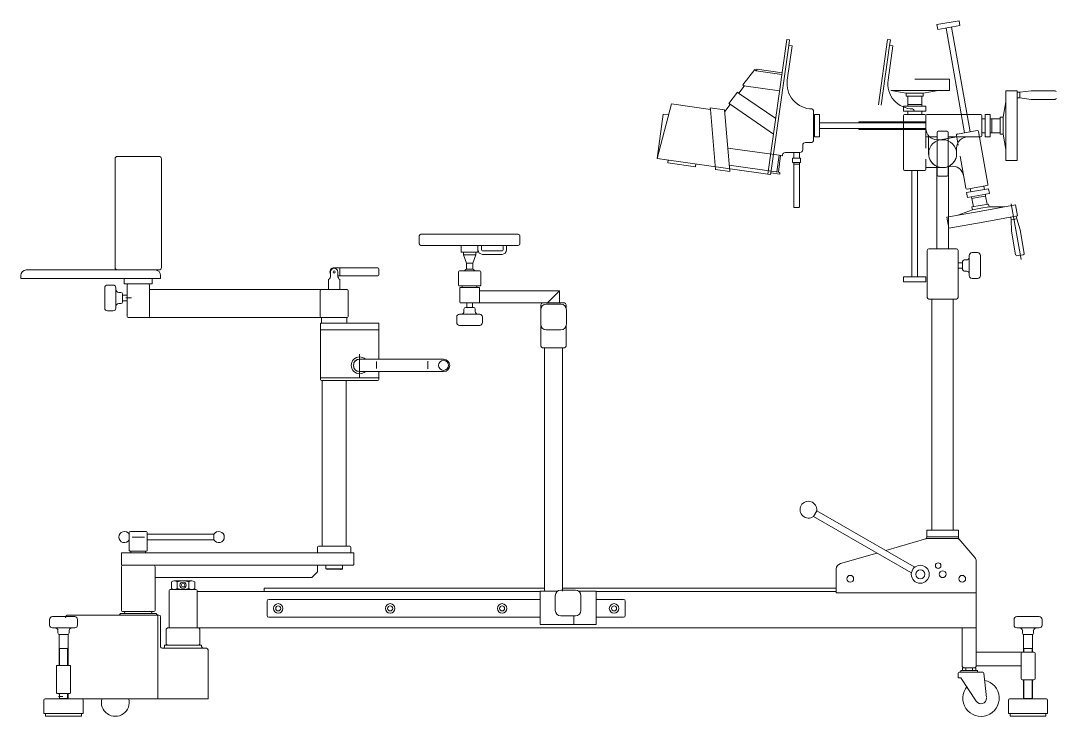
# Model space of a CAD drawing. Header units: metres. Extents: x 250.9 to 296.3, y -151.6 to -124.3.
# Drawn here: x 275.198 to 277.048, y -149.427 to -148.183 of the extents above; entities that cross this region are included whole.
import ezdxf

# ---------------------------------------------------------------- set-up
doc = ezdxf.new("R2010")
doc.units = ezdxf.units.M
doc.header["$MEASUREMENT"] = 0
doc.layers.add('A. muebles', color=152, linetype='Continuous', lineweight=15)

msp = doc.modelspace()

# ---------------------------------------------------------------- linework, layer by layer
at = {"layer": 'A. muebles'}
for p, q in [((276.874, -148.1833), (276.8346, -148.1902)), ((276.8755, -148.1921), (276.874, -148.1833)), ((276.8346, -148.1902), (276.8361, -148.1991)), ((276.8361, -148.1991), (276.8755, -148.1921)), ((276.8509, -148.1965), (276.8839, -148.3836)), ((276.8937, -148.3819), (276.8608, -148.1947)), ((276.5664, -148.2168), (276.5326, -148.4574)), ((276.5714, -148.2175), (276.5664, -148.2168)), ((276.57, -148.2274), (276.5714, -148.2175)), ((276.7464, -148.2168), (276.73, -148.3338)), ((276.7514, -148.2175), (276.7464, -148.2168)), ((276.75, -148.2274), (276.7514, -148.2175)), ((276.538, -148.4551), (276.57, -148.2274)), ((276.5673, -148.2897), (276.5759, -148.2282)), ((276.57, -148.2274), (276.5759, -148.2282)), ((276.7349, -148.3345), (276.75, -148.2274)), ((276.7473, -148.2897), (276.7559, -148.2282)), ((276.75, -148.2274), (276.7559, -148.2282)), ((276.509, -148.2708), (276.4881, -148.2982)), ((276.5114, -148.2727), (276.509, -148.2708)), ((276.5114, -148.2727), (276.5135, -148.2699)), ((276.5576, -148.2792), (276.5114, -148.2727)), ((276.5135, -148.2699), (276.5581, -148.2762)), ((276.7948, -148.288), (276.8573, -148.288)), ((276.8573, -148.288), (276.8573, -148.308)), ((276.4781, -148.3112), (276.4629, -148.3311)), ((276.4806, -148.3129), (276.4781, -148.3112)), ((276.4796, -148.3123), (276.4821, -148.314)), ((276.4806, -148.3129), (276.4903, -148.3002)), ((276.5465, -148.3584), (276.4821, -148.314)), ((276.4881, -148.2982), (276.4905, -148.3)), ((276.4899, -148.2999), (276.5535, -148.3089)), ((276.7523, -148.308), (276.7798, -148.313)), ((276.7523, -148.308), (276.7948, -148.308)), ((276.7798, -148.313), (276.7948, -148.313)), ((276.7798, -148.313), (276.7798, -148.318)), ((276.8573, -148.308), (276.7948, -148.308)), ((276.8098, -148.313), (276.7948, -148.313)), ((276.8373, -148.308), (276.8098, -148.313)), ((276.8098, -148.313), (276.8098, -148.318)), ((276.9778, -148.3085), (276.9578, -148.3085)), ((276.9578, -148.3085), (276.9578, -148.371)), ((276.9778, -148.371), (276.9778, -148.3085)), ((276.9778, -148.311), (276.9828, -148.311)), ((276.9828, -148.311), (277.0028, -148.3085)), ((276.9828, -148.311), (276.9828, -148.321)), ((277.0458, -148.3085), (277.0028, -148.3085)), ((276.3345, -148.4296), (276.3606, -148.3322)), ((276.3606, -148.3322), (276.4298, -148.342)), ((276.4555, -148.3456), (276.4653, -148.3329)), ((276.4629, -148.3311), (276.4634, -148.3315)), ((276.5426, -148.3861), (276.4634, -148.3315)), ((276.7798, -148.318), (276.7948, -148.318)), ((276.7823, -148.318), (276.7823, -148.333)), ((276.7823, -148.333), (276.7948, -148.333)), ((276.7823, -148.333), (276.7823, -148.336)), ((276.8098, -148.318), (276.7948, -148.318)), ((276.8073, -148.333), (276.7948, -148.333)), ((276.8073, -148.318), (276.8073, -148.333)), ((276.8073, -148.333), (276.8073, -148.336)), ((276.9578, -148.3285), (276.9528, -148.356)), ((276.9828, -148.321), (276.9778, -148.321)), ((277.0028, -148.324), (276.9828, -148.321)), ((277.0458, -148.324), (277.0028, -148.324)), ((276.3345, -148.4296), (276.3457, -148.3503)), ((276.3457, -148.3503), (276.3554, -148.3517)), ((276.4296, -148.3389), (276.4298, -148.342)), ((276.455, -148.3425), (276.4296, -148.3389)), ((276.4298, -148.342), (276.4392, -148.4493)), ((276.4646, -148.4529), (276.455, -148.3425)), ((276.4552, -148.3455), (276.4555, -148.3456)), ((276.6138, -148.3439), (276.6138, -148.398)), ((276.6158, -148.351), (276.6158, -148.391)), ((276.6248, -148.351), (276.6158, -148.351)), ((276.6248, -148.391), (276.6248, -148.351)), ((276.8148, -148.336), (276.7748, -148.336)), ((276.7748, -148.336), (276.7748, -148.345)), ((276.7748, -148.345), (276.8148, -148.345)), ((276.8128, -148.351), (276.7768, -148.351)), ((276.7823, -148.345), (276.7823, -148.351)), ((276.8073, -148.345), (276.8073, -148.351)), ((276.8148, -148.345), (276.8148, -148.336)), ((276.8168, -148.351), (276.9128, -148.351)), ((276.9208, -148.351), (276.9208, -148.391)), ((276.9298, -148.351), (276.9208, -148.351)), ((276.9298, -148.391), (276.9298, -148.351)), ((276.8148, -148.366), (276.6248, -148.366)), ((276.8148, -148.364), (276.6948, -148.364)), ((276.6948, -148.364), (276.6948, -148.366)), ((276.7748, -148.449), (276.7748, -148.353)), ((276.8148, -148.353), (276.8148, -148.389)), ((276.8148, -148.353), (276.8148, -148.411)), ((276.9148, -148.389), (276.9148, -148.353)), ((276.9208, -148.3585), (276.9148, -148.3585)), ((276.9328, -148.3585), (276.9298, -148.3585)), ((276.9478, -148.3585), (276.9328, -148.3585)), ((276.9328, -148.3585), (276.9328, -148.371)), ((276.9528, -148.356), (276.9478, -148.356)), ((276.9478, -148.356), (276.9478, -148.371)), ((276.9528, -148.356), (276.9528, -148.371)), ((276.6248, -148.376), (276.8148, -148.376)), ((276.6948, -148.376), (276.6948, -148.378)), ((276.6948, -148.378), (276.8148, -148.378)), ((276.8348, -148.459), (276.8348, -148.383)), ((276.8368, -148.381), (276.8528, -148.381)), ((276.8548, -148.459), (276.8548, -148.383)), ((276.8695, -148.3882), (276.8726, -148.4059)), ((276.9065, -148.3796), (276.8711, -148.3859)), ((276.9089, -148.3812), (276.9255, -148.4758)), ((276.9208, -148.3835), (276.9148, -148.3835)), ((276.9328, -148.3835), (276.9298, -148.3835)), ((276.9328, -148.3835), (276.9328, -148.371)), ((276.9478, -148.3835), (276.9328, -148.3835)), ((276.9478, -148.386), (276.9478, -148.371)), ((276.9528, -148.386), (276.9478, -148.386)), ((276.9528, -148.386), (276.9528, -148.371)), ((276.9578, -148.4135), (276.9528, -148.386)), ((276.9578, -148.4335), (276.9578, -148.371)), ((276.9778, -148.371), (276.9778, -148.4335)), ((276.5948, -148.406), (276.5948, -148.414)), ((276.6108, -148.401), (276.5998, -148.401)), ((276.6158, -148.391), (276.6248, -148.391)), ((276.8168, -148.391), (276.8348, -148.391)), ((276.8198, -148.391), (276.8198, -148.421)), ((276.8348, -148.396), (276.8448, -148.396)), ((276.87, -148.3911), (276.8404, -148.3963)), ((276.9128, -148.391), (276.8548, -148.391)), ((276.9208, -148.391), (276.9298, -148.391)), ((276.461, -148.411), (276.5525, -148.4238)), ((276.5483, -148.4535), (276.5525, -148.4238)), ((276.5554, -148.4243), (276.5513, -148.454)), ((276.5525, -148.4238), (276.5584, -148.4247)), ((276.5586, -148.4233), (276.5584, -148.4247)), ((276.5898, -148.419), (276.5635, -148.419)), ((276.5788, -148.429), (276.5788, -148.419)), ((276.5888, -148.419), (276.5888, -148.429)), ((276.8698, -148.411), (276.8698, -148.421)), ((275.3663, -148.6245), (275.3663, -148.4305)), ((275.3708, -148.426), (275.4448, -148.426)), ((275.4493, -148.4305), (275.4493, -148.6245)), ((276.5326, -148.4574), (276.3345, -148.4296)), ((276.3536, -148.4373), (276.3543, -148.4323)), ((276.4032, -148.4443), (276.3536, -148.4373)), ((276.4039, -148.4393), (276.4032, -148.4443)), ((276.5513, -148.454), (276.4636, -148.4417)), ((276.5908, -148.429), (276.5768, -148.429)), ((276.5768, -148.436), (276.5768, -148.429)), ((276.5778, -148.437), (276.5898, -148.437)), ((276.5788, -148.516), (276.5788, -148.437)), ((276.5888, -148.44), (276.5788, -148.44)), ((276.5888, -148.516), (276.5888, -148.437)), ((276.5908, -148.436), (276.5908, -148.429)), ((276.8148, -148.449), (276.8148, -148.431)), ((276.8343, -148.4436), (276.8343, -148.591)), ((276.859, -148.4438), (276.8491, -148.4456)), ((276.8553, -148.591), (276.8553, -148.4436)), ((276.8861, -148.4827), (276.8761, -148.4256)), ((276.9778, -148.4335), (276.9578, -148.4335)), ((276.4392, -148.4493), (276.4646, -148.4529)), ((276.5326, -148.4574), (276.5375, -148.4581)), ((276.5375, -148.4581), (276.538, -148.4551)), ((276.538, -148.4551), (276.5538, -148.4574)), ((276.5542, -148.4544), (276.5483, -148.4535)), ((276.5538, -148.4574), (276.5542, -148.4544)), ((276.7768, -148.451), (276.8128, -148.451)), ((276.7898, -148.451), (276.7898, -148.641)), ((276.7998, -148.641), (276.7998, -148.451)), ((276.8148, -148.446), (276.8448, -148.446)), ((276.8528, -148.461), (276.8368, -148.461)), ((276.8885, -148.4843), (276.9239, -148.4781)), ((276.9195, -148.4849), (276.9185, -148.479)), ((276.9269, -148.4836), (276.8875, -148.4906)), ((276.8875, -148.4906), (276.8891, -148.4995)), ((276.8891, -148.4995), (276.9285, -148.4925)), ((276.8949, -148.4893), (276.8939, -148.4834)), ((276.897, -148.5011), (276.8965, -148.4981)), ((276.897, -148.5011), (276.9093, -148.4989)), ((276.9216, -148.4968), (276.9093, -148.4989)), ((276.9216, -148.4968), (276.9211, -148.4938)), ((276.9242, -148.5115), (276.9216, -148.4968)), ((276.9285, -148.4925), (276.9269, -148.4836)), ((276.5878, -148.517), (276.5798, -148.517)), ((276.8996, -148.5159), (276.897, -148.5011)), ((276.8971, -148.5163), (276.9119, -148.5137)), ((276.898, -148.5212), (276.8971, -148.5163)), ((276.9267, -148.5111), (276.9119, -148.5137)), ((276.9276, -148.516), (276.9128, -148.5186)), ((276.9752, -148.5127), (276.9137, -148.5236)), ((276.9276, -148.516), (276.9267, -148.5111)), ((276.9555, -148.5162), (276.9276, -148.516)), ((276.9848, -148.6101), (276.9673, -148.511)), ((276.9787, -148.5324), (276.9752, -148.5127)), ((276.8521, -148.5344), (276.9137, -148.5236)), ((276.8556, -148.5541), (276.8521, -148.5344)), ((276.8718, -148.5309), (276.898, -148.5212)), ((276.898, -148.5212), (276.9128, -148.5186)), ((276.9171, -148.5432), (276.9787, -148.5324)), ((276.9672, -148.5395), (276.9664, -148.5346)), ((276.9762, -148.5328), (276.9771, -148.5378)), ((276.9171, -148.5432), (276.8556, -148.5541)), ((276.9771, -148.5378), (276.9672, -148.5395)), ((276.9678, -148.5597), (276.9672, -148.5395)), ((276.9771, -148.5378), (276.983, -148.557)), ((275.9097, -148.582), (275.9097, -148.568)), ((275.9127, -148.565), (276.0867, -148.565)), ((276.0897, -148.568), (276.0897, -148.582)), ((276.9752, -148.6021), (276.9678, -148.5597)), ((276.9905, -148.5994), (276.983, -148.557)), ((276.0677, -148.585), (275.9127, -148.585)), ((275.9847, -148.597), (275.9847, -148.585)), ((276.0147, -148.585), (276.0147, -148.597)), ((276.0207, -148.587), (276.0207, -148.593)), ((276.0597, -148.593), (276.0597, -148.587)), ((276.0657, -148.587), (276.0657, -148.593)), ((276.0867, -148.585), (276.0677, -148.585)), ((276.8203, -148.591), (276.8693, -148.591)), ((276.0147, -148.597), (275.9847, -148.597)), ((275.9887, -148.5975), (275.9887, -148.602)), ((275.9887, -148.602), (275.9942, -148.617)), ((276.0107, -148.602), (275.9887, -148.602)), ((276.0052, -148.617), (276.0107, -148.602)), ((276.0107, -148.602), (276.0107, -148.5975)), ((276.0227, -148.595), (276.0577, -148.595)), ((276.0577, -148.601), (276.0227, -148.601)), ((276.8173, -148.678), (276.8173, -148.594)), ((276.8723, -148.594), (276.8723, -148.678)), ((276.8923, -148.639), (276.8923, -148.603)), ((276.8973, -148.598), (276.9073, -148.598)), ((276.9123, -148.603), (276.9123, -148.639)), ((276.9775, -148.6037), (276.9889, -148.6017)), ((275.2078, -148.629), (275.4378, -148.629)), ((275.4448, -148.629), (275.3708, -148.629)), ((275.8358, -148.625), (275.7578, -148.625)), ((275.7678, -148.625), (275.7678, -148.6395)), ((275.8378, -148.6375), (275.8378, -148.627)), ((275.9942, -148.617), (276.0052, -148.617)), ((275.9942, -148.617), (275.9942, -148.6275)), ((275.9942, -148.6275), (276.0052, -148.6275)), ((276.0052, -148.6275), (276.0052, -148.617)), ((276.8732, -148.616), (276.8803, -148.616)), ((276.8803, -148.626), (276.8732, -148.626)), ((276.8803, -148.614), (276.8803, -148.6279)), ((276.8803, -148.628), (276.8803, -148.614)), ((276.8833, -148.611), (276.8873, -148.611)), ((275.1978, -148.644), (275.1978, -148.639)), ((275.4478, -148.644), (275.1978, -148.644)), ((275.4328, -148.644), (275.3828, -148.644)), ((275.3828, -148.644), (275.3828, -148.654)), ((275.4328, -148.654), (275.4328, -148.644)), ((275.4478, -148.639), (275.4478, -148.644)), ((275.7478, -148.6461), (275.7478, -148.664)), ((275.7513, -148.6325), (275.7513, -148.6395)), ((275.7643, -148.6395), (275.7643, -148.6325)), ((275.8358, -148.6395), (275.7643, -148.6395)), ((275.7678, -148.664), (275.7678, -148.6461)), ((275.9797, -148.6563), (275.9797, -148.6323)), ((275.9817, -148.6303), (275.9997, -148.6303)), ((276.0177, -148.6303), (275.9997, -148.6303)), ((276.0197, -148.6563), (276.0197, -148.6323)), ((276.8148, -148.641), (276.7748, -148.641)), ((276.7748, -148.641), (276.7748, -148.65)), ((276.8148, -148.65), (276.8148, -148.641)), ((276.8873, -148.631), (276.8833, -148.631)), ((276.9073, -148.644), (276.8973, -148.644)), ((275.3478, -148.697), (275.3478, -148.661)), ((275.3528, -148.656), (275.3628, -148.656)), ((275.3678, -148.661), (275.3678, -148.697)), ((275.3828, -148.654), (275.3938, -148.654)), ((275.3878, -148.712), (275.3878, -148.656)), ((275.3898, -148.654), (275.4258, -148.654)), ((275.4218, -148.654), (275.4328, -148.654)), ((275.4278, -148.656), (275.4278, -148.712)), ((275.5348, -148.664), (275.4278, -148.664)), ((275.7348, -148.664), (275.5348, -148.664)), ((275.7328, -148.712), (275.7328, -148.666)), ((275.7348, -148.664), (275.7808, -148.664)), ((275.7828, -148.666), (275.7828, -148.712)), ((275.9797, -148.6563), (275.9807, -148.6573)), ((275.9997, -148.6573), (275.9807, -148.6573)), ((275.9822, -148.66), (275.9822, -148.686)), ((276.0127, -148.66), (275.9822, -148.66)), ((275.9867, -148.657), (275.9867, -148.66)), ((275.9997, -148.6573), (276.0187, -148.6573)), ((276.0127, -148.66), (276.0127, -148.657)), ((276.0172, -148.66), (276.0127, -148.66)), ((276.0172, -148.686), (276.0172, -148.66)), ((276.0197, -148.6563), (276.0187, -148.6573)), ((276.7748, -148.65), (276.8148, -148.65)), ((275.3728, -148.669), (275.3768, -148.669)), ((275.3798, -148.6859), (275.3798, -148.672)), ((275.3798, -148.672), (275.3798, -148.686)), ((275.3798, -148.674), (275.3869, -148.674)), ((275.3869, -148.684), (275.3798, -148.684)), ((275.3855, -148.679), (275.3957, -148.679)), ((276.0172, -148.6663), (276.1605, -148.6663)), ((276.1605, -148.6663), (276.1388, -148.688)), ((276.1605, -148.6663), (276.1605, -148.688)), ((276.8693, -148.681), (276.8203, -148.681)), ((276.8257, -148.681), (276.8257, -148.991)), ((276.8638, -148.681), (276.8638, -148.991)), ((275.3628, -148.702), (275.3528, -148.702)), ((275.3768, -148.689), (275.3728, -148.689)), ((276.0152, -148.688), (275.9842, -148.688)), ((275.9897, -148.703), (275.9897, -148.699)), ((276.0066, -148.696), (275.9927, -148.696)), ((275.9927, -148.696), (276.0067, -148.696)), ((275.9947, -148.696), (275.9947, -148.6889)), ((276.0047, -148.6889), (276.0047, -148.696)), ((276.0097, -148.699), (276.0097, -148.703)), ((276.1388, -148.688), (276.0152, -148.688)), ((276.1267, -148.726), (276.1267, -148.7)), ((276.1272, -148.7), (276.1272, -148.691)), ((276.1302, -148.688), (276.1692, -148.688)), ((276.1367, -148.69), (276.1627, -148.69)), ((276.1722, -148.691), (276.1722, -148.6968)), ((276.1727, -148.7), (276.1727, -148.726)), ((275.4258, -148.714), (275.3898, -148.714)), ((275.5348, -148.714), (275.4258, -148.714)), ((275.7348, -148.714), (275.5348, -148.714)), ((275.7808, -148.714), (275.7348, -148.714)), ((275.7353, -148.714), (275.7803, -148.714)), ((275.7353, -148.724), (275.7353, -148.714)), ((275.7803, -148.714), (275.7803, -148.724)), ((275.9767, -148.723), (275.9767, -148.713)), ((275.9817, -148.708), (276.0177, -148.708)), ((276.0227, -148.713), (276.0227, -148.723)), ((275.7333, -148.736), (275.7333, -148.724)), ((275.7333, -148.724), (275.8373, -148.724)), ((275.7333, -148.736), (275.8373, -148.736)), ((275.7333, -148.8245), (275.7333, -148.736)), ((275.7803, -148.724), (275.7353, -148.724)), ((275.8373, -148.724), (275.8373, -148.736)), ((275.8373, -148.736), (275.8373, -148.7885)), ((276.0177, -148.728), (275.9817, -148.728)), ((276.1272, -148.765), (276.1272, -148.7291)), ((276.1627, -148.736), (276.1367, -148.736)), ((276.1722, -148.7291), (276.1722, -148.765)), ((276.1692, -148.768), (276.1302, -148.768)), ((276.1337, -148.768), (276.1337, -148.84)), ((276.1657, -148.84), (276.1657, -148.768)), ((275.8033, -148.7796), (275.8033, -148.8209)), ((275.8033, -148.7885), (275.9533, -148.7885)), ((275.8333, -148.7925), (275.8333, -148.8052)), ((275.9253, -148.8056), (275.9253, -148.7921)), ((275.9533, -148.8105), (275.8033, -148.8105)), ((275.8373, -148.8105), (275.8373, -148.8245)), ((275.8373, -148.822), (275.7333, -148.822)), ((275.8353, -148.8265), (275.7353, -148.8265)), ((275.7364, -148.8265), (275.7364, -148.8765)), ((275.7791, -148.8765), (275.7791, -148.8265)), ((276.1337, -149.203), (276.1337, -148.84)), ((276.1657, -148.84), (276.1657, -149.203)), ((275.7364, -148.8765), (275.7364, -149.1225)), ((275.7791, -149.1225), (275.7791, -148.8765)), ((276.8257, -149.094), (276.8257, -148.991)), ((276.8638, -149.094), (276.8638, -148.991)), ((276.6199, -149.0593), (276.6139, -149.0696)), ((276.6139, -149.0696), (276.7879, -149.1701)), ((276.7939, -149.1598), (276.6199, -149.0593)), ((275.3918, -149.0985), (275.3918, -149.1305)), ((275.3918, -149.1015), (275.3918, -149.1115)), ((275.4218, -149.0965), (275.3938, -149.0965)), ((275.4188, -149.1065), (275.3971, -149.1065)), ((275.4238, -149.1305), (275.4238, -149.0985)), ((275.4308, -149.1015), (275.4238, -149.1015)), ((275.4308, -149.1015), (275.5428, -149.1015)), ((275.5428, -149.1015), (275.5428, -149.1115)), ((276.8164, -149.1091), (276.743, -149.1304)), ((276.8257, -149.094), (276.8168, -149.094)), ((276.8168, -149.1067), (276.8168, -149.094)), ((276.8728, -149.106), (276.8168, -149.106)), ((276.8728, -149.106), (276.8168, -149.106)), ((276.8714, -149.109), (276.8172, -149.109)), ((276.8257, -149.094), (276.8728, -149.094)), ((276.8728, -149.1078), (276.8728, -149.094)), ((276.9024, -149.1431), (276.8735, -149.1098)), ((275.4238, -149.1115), (275.4308, -149.1115)), ((275.5428, -149.1115), (275.4308, -149.1115)), ((275.7278, -149.1245), (275.7278, -149.1345)), ((275.7364, -149.1225), (275.7298, -149.1225)), ((275.7364, -149.1225), (275.7378, -149.1225)), ((275.7364, -149.1225), (275.7791, -149.1225)), ((275.7858, -149.1225), (275.7791, -149.1225)), ((275.7878, -149.1345), (275.7878, -149.1245)), ((275.3778, -149.1355), (275.3778, -149.1555)), ((275.3948, -149.1345), (275.3788, -149.1345)), ((275.3928, -149.1315), (275.3998, -149.1315)), ((275.3948, -149.1325), (275.3958, -149.1315)), ((275.3948, -149.1345), (275.3948, -149.1325)), ((275.3948, -149.1345), (275.7918, -149.1345)), ((275.3958, -149.1315), (275.4078, -149.1315)), ((275.4198, -149.1315), (275.4078, -149.1315)), ((275.4158, -149.1315), (275.4228, -149.1315)), ((275.4208, -149.1325), (275.4198, -149.1315)), ((275.4208, -149.1345), (275.4208, -149.1325)), ((275.7278, -149.1345), (275.7878, -149.1345)), ((275.7928, -149.1355), (275.7928, -149.1555)), ((276.727, -149.135), (276.662, -149.1539)), ((275.3778, -149.1595), (275.3778, -149.2375)), ((275.3788, -149.1565), (275.3888, -149.1565)), ((275.4348, -149.1565), (275.3888, -149.1565)), ((275.7918, -149.1565), (275.4348, -149.1565)), ((275.4378, -149.2375), (275.4378, -149.1595)), ((275.7278, -149.1685), (275.7278, -149.1565)), ((275.7428, -149.163), (275.7428, -149.1565)), ((275.7438, -149.164), (275.7428, -149.163)), ((275.7728, -149.163), (275.7428, -149.163)), ((275.7718, -149.164), (275.7438, -149.164)), ((275.7698, -149.1652), (275.7698, -149.164)), ((275.7728, -149.163), (275.7718, -149.164)), ((275.7728, -149.1565), (275.7728, -149.163)), ((276.6548, -149.1635), (276.6548, -149.206)), ((276.9048, -149.206), (276.9048, -149.1497)), ((275.7178, -149.1785), (275.4378, -149.1785)), ((275.7178, -149.1785), (275.7278, -149.1685)), ((275.4628, -149.202), (275.4628, -149.269)), ((275.5108, -149.2), (275.4648, -149.2)), ((275.467, -149.1983), (275.467, -149.1866)), ((275.4719, -149.185), (275.5031, -149.185)), ((275.5037, -149.2), (275.4725, -149.2)), ((275.4774, -149.1866), (275.4774, -149.1983)), ((275.4982, -149.1983), (275.4982, -149.1866)), ((275.5086, -149.1866), (275.5086, -149.1983)), ((275.5128, -149.269), (275.5128, -149.202)), ((275.7048, -149.198), (275.6328, -149.198)), ((275.6328, -149.198), (275.6328, -149.204)), ((276.1337, -149.198), (275.7048, -149.198)), ((276.1627, -149.2015), (276.1887, -149.2015)), ((276.6548, -149.198), (276.1657, -149.198)), ((276.9048, -149.204), (276.9048, -149.198)), ((275.7048, -149.204), (275.5128, -149.204)), ((275.6378, -149.221), (275.6378, -149.247)), ((276.1257, -149.218), (275.6408, -149.218)), ((276.1257, -149.204), (275.7048, -149.204)), ((276.1257, -149.263), (276.1257, -149.203)), ((276.1257, -149.203), (276.1574, -149.203)), ((276.1527, -149.2375), (276.1527, -149.2115)), ((276.1939, -149.203), (276.2257, -149.203)), ((276.1987, -149.2115), (276.1987, -149.2375)), ((276.2257, -149.203), (276.2257, -149.263)), ((276.6548, -149.204), (276.2257, -149.204)), ((276.2258, -149.218), (276.2257, -149.218)), ((276.2748, -149.218), (276.2258, -149.218)), ((276.2778, -149.247), (276.2778, -149.221)), ((276.6548, -149.206), (276.9048, -149.206)), ((276.9048, -149.204), (276.9048, -149.269)), ((275.3798, -149.2395), (275.4358, -149.2395)), ((275.2493, -149.2638), (275.2493, -149.2538)), ((275.2543, -149.2488), (275.2943, -149.2488)), ((275.2828, -149.246), (275.3728, -149.246)), ((275.2993, -149.2538), (275.2993, -149.2638)), ((275.3728, -149.246), (275.4398, -149.246)), ((275.3758, -149.243), (275.4398, -149.243)), ((275.4303, -149.243), (275.3853, -149.243)), ((275.4428, -149.246), (275.4448, -149.246)), ((275.4428, -149.249), (275.4428, -149.396)), ((275.4478, -149.249), (275.4478, -149.3025)), ((275.6408, -149.25), (276.1257, -149.25)), ((276.1887, -149.2475), (276.1627, -149.2475)), ((276.1857, -149.2475), (276.1857, -149.263)), ((276.2257, -149.25), (276.2258, -149.25)), ((276.2258, -149.25), (276.2748, -149.25)), ((276.9723, -149.2638), (276.9723, -149.2538)), ((276.9773, -149.2488), (277.0173, -149.2488)), ((277.0223, -149.2538), (277.0223, -149.2638)), ((275.2943, -149.2688), (275.2543, -149.2688)), ((275.2643, -149.2778), (275.2643, -149.2738)), ((275.2843, -149.2738), (275.2843, -149.2778)), ((275.4598, -149.269), (275.4578, -149.271)), ((275.4578, -149.271), (275.4578, -149.298)), ((275.4678, -149.269), (275.4598, -149.269)), ((275.5158, -149.269), (275.4628, -149.269)), ((275.5178, -149.271), (275.5158, -149.269)), ((275.7048, -149.269), (275.5158, -149.269)), ((275.5178, -149.298), (275.5178, -149.271)), ((276.9048, -149.269), (275.7048, -149.269)), ((276.2257, -149.263), (276.1257, -149.263)), ((276.8798, -149.338), (276.8798, -149.269)), ((276.9048, -149.269), (276.9048, -149.338)), ((277.0173, -149.2688), (276.9773, -149.2688)), ((276.9873, -149.2778), (276.9873, -149.2738)), ((277.0073, -149.2738), (277.0073, -149.2778)), ((275.2663, -149.2808), (275.2823, -149.2808)), ((275.2663, -149.336), (275.2663, -149.2808)), ((275.2673, -149.2808), (275.2813, -149.2808)), ((275.2813, -149.2808), (275.2673, -149.2808)), ((275.2823, -149.2808), (275.2823, -149.336)), ((276.9893, -149.2808), (277.0053, -149.2808)), ((276.9893, -149.312), (276.9893, -149.2808)), ((276.9903, -149.2808), (277.0043, -149.2808)), ((277.0043, -149.2808), (276.9903, -149.2808)), ((277.0053, -149.2808), (277.0053, -149.312)), ((275.2671, -149.3058), (275.2663, -149.3044)), ((275.2663, -149.3058), (275.2823, -149.3058)), ((275.2671, -149.336), (275.2671, -149.3058)), ((275.2823, -149.3044), (275.2815, -149.3058)), ((275.2815, -149.3058), (275.2815, -149.336)), ((275.4503, -149.305), (275.5278, -149.305)), ((275.4548, -149.3), (275.5208, -149.3)), ((275.4548, -149.3025), (275.4548, -149.3)), ((275.4578, -149.298), (275.4598, -149.3)), ((275.4598, -149.3), (275.5158, -149.3)), ((275.5158, -149.3), (275.5178, -149.298)), ((275.5208, -149.3), (275.5208, -149.302)), ((275.5328, -149.315), (275.5328, -149.31)), ((277.0078, -149.312), (276.9048, -149.312)), ((276.9901, -149.3058), (276.9893, -149.3044)), ((276.9893, -149.3058), (277.0053, -149.3058)), ((276.9901, -149.312), (276.9901, -149.3058)), ((277.0053, -149.3044), (277.0045, -149.3058)), ((277.0045, -149.3058), (277.0045, -149.312)), ((275.5328, -149.315), (275.5328, -149.396)), ((276.9848, -149.314), (276.9848, -149.36)), ((277.0098, -149.36), (277.0098, -149.314)), ((275.2618, -149.337), (275.2618, -149.385)), ((275.2858, -149.336), (275.2628, -149.336)), ((275.2868, -149.385), (275.2868, -149.337)), ((276.8723, -149.35), (276.8723, -149.358)), ((276.9165, -149.348), (276.8743, -149.348)), ((276.8773, -149.345), (276.8773, -149.348)), ((276.8773, -149.345), (276.8803, -149.345)), ((276.8798, -149.338), (276.8818, -149.34)), ((276.9043, -149.34), (276.8803, -149.34)), ((276.8803, -149.34), (276.8803, -149.345)), ((276.8803, -149.345), (276.9043, -149.345)), ((276.8863, -149.345), (276.8863, -149.34)), ((276.8983, -149.34), (276.8983, -149.345)), ((276.9028, -149.34), (276.9048, -149.338)), ((276.9043, -149.345), (276.9043, -149.34)), ((276.9043, -149.345), (276.9073, -149.345)), ((276.9848, -149.337), (276.9048, -149.337)), ((276.9073, -149.345), (276.9073, -149.348)), ((276.9185, -149.3497), (276.9232, -149.3934)), ((276.8723, -149.358), (276.8773, -149.358)), ((276.8773, -149.358), (276.9049, -149.4)), ((276.9868, -149.362), (277.0078, -149.362)), ((276.9893, -149.3958), (276.9893, -149.362)), ((276.9901, -149.3958), (276.9901, -149.362)), ((277.0045, -149.362), (277.0045, -149.3958)), ((277.0053, -149.362), (277.0053, -149.3953)), ((275.2628, -149.386), (275.2858, -149.386)), ((275.2663, -149.3878), (275.2663, -149.386)), ((275.2671, -149.3878), (275.2671, -149.386)), ((275.2815, -149.386), (275.2815, -149.3958)), ((275.2823, -149.386), (275.2823, -149.3953)), ((275.2393, -149.422), (275.2393, -149.398)), ((275.2413, -149.396), (275.3073, -149.396)), ((275.2654, -149.3918), (275.2733, -149.3918)), ((275.2671, -149.3878), (275.2663, -149.3878)), ((275.2671, -149.3958), (275.2671, -149.3878)), ((275.2671, -149.3953), (275.2823, -149.3953)), ((275.2671, -149.3958), (275.2743, -149.3958)), ((275.2743, -149.3958), (275.2815, -149.3958)), ((275.5328, -149.396), (275.2788, -149.396)), ((275.2823, -149.3953), (275.2815, -149.3958)), ((275.3093, -149.398), (275.3093, -149.422)), ((276.9623, -149.422), (276.9623, -149.398)), ((276.9643, -149.396), (277.0303, -149.396)), ((276.9901, -149.3953), (277.0053, -149.3953)), ((276.9901, -149.3958), (276.9973, -149.3958)), ((276.9973, -149.3958), (277.0045, -149.3958)), ((277.0053, -149.3953), (277.0045, -149.3958)), ((277.0323, -149.398), (277.0323, -149.422)), ((275.3093, -149.422), (275.2393, -149.422)), ((275.2423, -149.427), (275.2423, -149.422)), ((275.3063, -149.422), (275.3063, -149.427)), ((277.0323, -149.422), (276.9623, -149.422)), ((276.9653, -149.427), (276.9653, -149.422)), ((277.0293, -149.422), (277.0293, -149.427)), ((275.3063, -149.427), (275.2423, -149.427)), ((277.0293, -149.427), (276.9653, -149.427))]:
    msp.add_line(p, q, dxfattribs=at)
for centre, radius in [((275.7578, -148.6325), 0.002), ((275.9533, -148.7995), 0.009), ((276.8048, -149.173), 0.016), ((276.8048, -149.173), 0.008), ((276.8048, -149.173), 0.008), ((276.8368, -149.1575), 0.005), ((276.6798, -149.181), 0.006), ((276.8448, -149.173), 0.006), ((276.8798, -149.181), 0.006), ((275.4878, -149.1925), 0.0055), ((275.4878, -149.1925), 0.00325), ((275.6578, -149.234), 0.0085), ((275.6578, -149.234), 0.0045), ((275.8578, -149.234), 0.0085), ((275.8578, -149.234), 0.0045), ((276.0578, -149.234), 0.0085), ((276.0578, -149.234), 0.0045), ((276.2578, -149.234), 0.0085), ((276.2578, -149.234), 0.0045)]:
    msp.add_circle(centre, radius, dxfattribs=at)
for centre, radius, start, end in [((276.6118, -148.296), 0.045, 172, 270), ((276.7918, -148.296), 0.045, 172, 270), ((277.0458, -148.3105), 0.002, 0, 90), ((277.0458, -148.322), 0.002, 270, 0), ((276.6108, -148.3439), 0.003, 0, 88.7564), ((276.7768, -148.353), 0.002, 90, 180), ((276.7908, -148.3439), 0.003, 0, 88.7564), ((276.8128, -148.353), 0.002, 0, 90), ((276.8168, -148.353), 0.002, 90, 180), ((276.9128, -148.353), 0.002, 0, 90), ((276.8348, -148.376), 0.02, 180, 270), ((276.8368, -148.383), 0.002, 90, 180), ((276.8528, -148.383), 0.002, 0, 90), ((276.8714, -148.3878), 0.002, 100, 190), ((276.9069, -148.3816), 0.002, 10, 100), ((276.5998, -148.406), 0.005, 90, 180), ((276.6108, -148.398), 0.003, 270, 0), ((276.8168, -148.389), 0.002, 180, 270), ((276.8448, -148.421), 0.025, 100, 190), ((276.8448, -148.421), 0.025, 0, 90), ((276.8898, -148.411), 0.02, 90, 180), ((276.9128, -148.389), 0.002, 270, 0), ((276.5635, -148.424), 0.005, 90, 172), ((276.5898, -148.414), 0.005, 270, 0), ((276.8448, -148.421), 0.025, 180, 246.4218), ((276.8448, -148.421), 0.025, 190, 280), ((276.8448, -148.421), 0.025, 270, 0), ((276.8448, -148.421), 0.025, 293.5782, 0), ((275.3708, -148.4305), 0.0045, 90, 180), ((275.4448, -148.4305), 0.0045, 0, 90), ((276.5778, -148.436), 0.001, 180, 270), ((276.5898, -148.436), 0.001, 270, 0), ((276.8625, -148.4635), 0.02, 10, 100), ((276.7768, -148.449), 0.002, 180, 270), ((276.8128, -148.449), 0.002, 270, 0), ((276.8368, -148.459), 0.002, 180, 270), ((276.8528, -148.459), 0.002, 270, 0), ((276.9236, -148.4761), 0.002, 280, 10), ((276.8881, -148.4824), 0.002, 190, 280), ((276.5798, -148.516), 0.001, 180, 270), ((276.5878, -148.516), 0.001, 270, 0), ((275.9127, -148.568), 0.003, 90, 180), ((276.0867, -148.568), 0.003, 0, 90), ((275.9127, -148.582), 0.003, 180, 270), ((276.0227, -148.587), 0.002, 90, 180), ((276.0577, -148.587), 0.002, 0, 90), ((276.0677, -148.587), 0.002, 90, 180), ((276.0867, -148.582), 0.003, 270, 0), ((276.8203, -148.594), 0.003, 90, 180), ((276.8693, -148.594), 0.003, 0, 90), ((276.0227, -148.593), 0.008, 180, 270), ((276.0227, -148.593), 0.002, 180, 270), ((276.0577, -148.593), 0.008, 270, 0), ((276.0577, -148.593), 0.002, 270, 0), ((276.8873, -148.606), 0.005, 270, 0), ((276.8973, -148.603), 0.005, 90, 180), ((276.9073, -148.603), 0.005, 0, 90), ((276.9772, -148.6017), 0.002, 190, 280), ((276.9885, -148.5997), 0.002, 280, 10), ((275.2078, -148.639), 0.01, 90, 180), ((275.3708, -148.6245), 0.0045, 180, 270), ((275.4378, -148.639), 0.01, 0, 90), ((275.4448, -148.6245), 0.0045, 270, 0), ((275.7578, -148.6325), 0.0075, 90, 209.9264), ((275.7578, -148.6325), 0.0065, 0, 180), ((275.8358, -148.627), 0.002, 0, 90), ((275.9997, -148.639), 0.0127, 115.6626, 136.9412), ((275.9997, -148.639), 0.0127, 43.0588, 64.3374), ((276.8833, -148.614), 0.003, 90, 180), ((276.8833, -148.628), 0.003, 180, 270), ((275.7433, -148.6395), 0.008, 304.2289, 0), ((275.7723, -148.6395), 0.008, 180, 235.7711), ((275.8358, -148.6375), 0.002, 270, 0), ((275.9817, -148.6323), 0.002, 90, 180), ((276.0177, -148.6323), 0.002, 0, 90), ((276.8873, -148.636), 0.005, 0, 90), ((276.8973, -148.639), 0.005, 180, 270), ((276.9073, -148.639), 0.005, 270, 0), ((275.3528, -148.661), 0.005, 90, 180), ((275.3628, -148.661), 0.005, 0, 90), ((275.3728, -148.664), 0.005, 180, 270), ((275.3898, -148.656), 0.002, 90, 180), ((275.4258, -148.656), 0.002, 0, 90), ((275.7348, -148.666), 0.002, 90, 180), ((275.7808, -148.666), 0.002, 0, 90), ((275.3768, -148.672), 0.003, 0, 90), ((276.8203, -148.678), 0.003, 180, 270), ((276.8693, -148.678), 0.003, 270, 0), ((275.3528, -148.697), 0.005, 180, 270), ((275.3628, -148.697), 0.005, 270, 0), ((275.3728, -148.694), 0.005, 90, 180), ((275.3768, -148.686), 0.003, 270, 0), ((275.9842, -148.686), 0.002, 180, 270), ((275.9847, -148.703), 0.005, 270, 0), ((275.9927, -148.699), 0.003, 90, 180), ((276.0067, -148.699), 0.003, 0, 90), ((276.0147, -148.703), 0.005, 180, 270), ((276.0152, -148.686), 0.002, 270, 0), ((276.1367, -148.7), 0.01, 90, 180), ((276.1302, -148.691), 0.003, 90, 180), ((276.1627, -148.7), 0.01, 0, 90), ((276.1692, -148.691), 0.003, 0, 90), ((275.3898, -148.712), 0.002, 180, 270), ((275.4258, -148.712), 0.002, 270, 0), ((275.7348, -148.712), 0.002, 180, 270), ((275.7808, -148.712), 0.002, 270, 0), ((275.9817, -148.713), 0.005, 90, 180), ((276.0177, -148.713), 0.005, 0, 90), ((275.9817, -148.723), 0.005, 180, 270), ((276.0177, -148.723), 0.005, 270, 0), ((276.1367, -148.726), 0.01, 180, 270), ((276.1627, -148.726), 0.01, 270, 0), ((276.1302, -148.765), 0.003, 180, 270), ((276.1692, -148.765), 0.003, 270, 0), ((275.8033, -148.7995), 0.015, 47.1666, 312.8334), ((275.8033, -148.7995), 0.0112, 90, 270), ((275.8033, -148.7995), 0.011, 90, 270.0957), ((275.9533, -148.7995), 0.011, 270, 90), ((275.7353, -148.8245), 0.002, 180, 270), ((275.8353, -148.8245), 0.002, 270, 0), ((276.605, -149.0576), 0.015, 353.5782, 306.4218), ((275.3831, -149.1065), 0.01, 30, 330), ((275.3938, -149.0985), 0.002, 90, 180), ((275.4218, -149.0985), 0.002, 0, 90), ((275.5515, -149.1065), 0.01, 210, 150), ((276.8138, -149.1067), 0.003, 286.1787, 0), ((276.8172, -149.112), 0.003, 90, 106.1787), ((276.8714, -149.112), 0.003, 40.8554, 90), ((276.8758, -149.1078), 0.003, 180, 220.8554), ((275.7298, -149.1245), 0.002, 90, 180), ((275.7858, -149.1245), 0.002, 0, 90), ((275.3788, -149.1355), 0.001, 90, 180), ((275.3928, -149.1305), 0.001, 180, 270), ((275.4228, -149.1305), 0.001, 270, 0), ((275.7918, -149.1355), 0.001, 0, 90), ((276.8948, -149.1497), 0.01, 0, 40.8554), ((275.3788, -149.1555), 0.001, 180, 270), ((275.3808, -149.1595), 0.003, 90, 180), ((275.4348, -149.1595), 0.003, 0, 90), ((275.7918, -149.1555), 0.001, 270, 0), ((276.6648, -149.1635), 0.01, 106.1787, 180), ((275.4648, -149.202), 0.002, 90, 180), ((275.4722, -149.1941), 0.00918, 55.534, 124.466), ((275.4722, -149.1908), 0.00918, 235.534, 304.466), ((275.4878, -149.2193), 0.0344, 72.412, 107.588), ((275.4878, -149.1656), 0.0344, 252.412, 287.588), ((275.5034, -149.1941), 0.00918, 55.534, 124.466), ((275.5034, -149.1908), 0.00918, 235.534, 304.466), ((275.5108, -149.202), 0.002, 0, 90), ((276.1627, -149.2115), 0.01, 90, 180), ((276.1887, -149.2115), 0.01, 0, 90), ((275.6408, -149.221), 0.003, 90, 180), ((276.2748, -149.221), 0.003, 0, 90), ((275.3798, -149.2375), 0.002, 180, 270), ((275.4358, -149.2375), 0.002, 270, 0), ((276.1627, -149.2375), 0.01, 180, 270), ((276.1887, -149.2375), 0.01, 270, 0), ((275.2543, -149.2538), 0.005, 90, 180), ((275.2828, -149.251), 0.005, 90, 180), ((275.2943, -149.2538), 0.005, 0, 90), ((275.3728, -149.243), 0.003, 270, 0), ((275.3853, -149.241), 0.002, 180, 270), ((275.4303, -149.241), 0.002, 270, 0), ((275.4428, -149.243), 0.003, 180, 270), ((275.4398, -149.249), 0.003, 0, 90), ((275.4448, -149.249), 0.003, 0, 90), ((275.6408, -149.247), 0.003, 180, 270), ((276.2748, -149.247), 0.003, 270, 0), ((276.9773, -149.2538), 0.005, 90, 180), ((277.0173, -149.2538), 0.005, 0, 90), ((275.2543, -149.2638), 0.005, 180, 270), ((275.2593, -149.2738), 0.005, 0, 90), ((275.2893, -149.2738), 0.005, 90, 180), ((275.2943, -149.2638), 0.005, 270, 0), ((276.9773, -149.2638), 0.005, 180, 270), ((276.9823, -149.2738), 0.005, 0, 90), ((277.0123, -149.2738), 0.005, 90, 180), ((277.0173, -149.2638), 0.005, 270, 0), ((275.2673, -149.2778), 0.003, 180, 270), ((275.2813, -149.2778), 0.003, 270, 0), ((276.9903, -149.2778), 0.003, 180, 270), ((277.0043, -149.2778), 0.003, 270, 0), ((275.4503, -149.3025), 0.0025, 180, 270), ((275.4523, -149.3025), 0.0025, 270, 0), ((275.5238, -149.302), 0.003, 180, 270), ((275.5278, -149.31), 0.005, 0, 90), ((276.9868, -149.314), 0.002, 90, 180), ((277.0078, -149.314), 0.002, 0, 90), ((275.2628, -149.337), 0.001, 90, 180), ((275.2858, -149.337), 0.001, 0, 90), ((276.8743, -149.35), 0.002, 90, 180), ((276.9165, -149.35), 0.002, 6.2091, 90), ((276.9133, -149.3945), 0.0325, 139.7857, 78.2889), ((276.9868, -149.36), 0.002, 180, 270), ((277.0078, -149.36), 0.002, 270, 0), ((275.2628, -149.385), 0.001, 180, 270), ((275.2858, -149.385), 0.001, 270, 0), ((275.2413, -149.398), 0.002, 90, 180), ((275.3073, -149.398), 0.002, 0, 90), ((275.3668, -149.402), 0.025, 166.1135, 13.8865), ((276.9133, -149.3945), 0.01, 213.3567, 0), ((276.9643, -149.398), 0.002, 90, 180), ((277.0303, -149.398), 0.002, 0, 90)]:
    msp.add_arc(centre, radius, start, end, dxfattribs=at)

doc.saveas('drawing.dxf')
